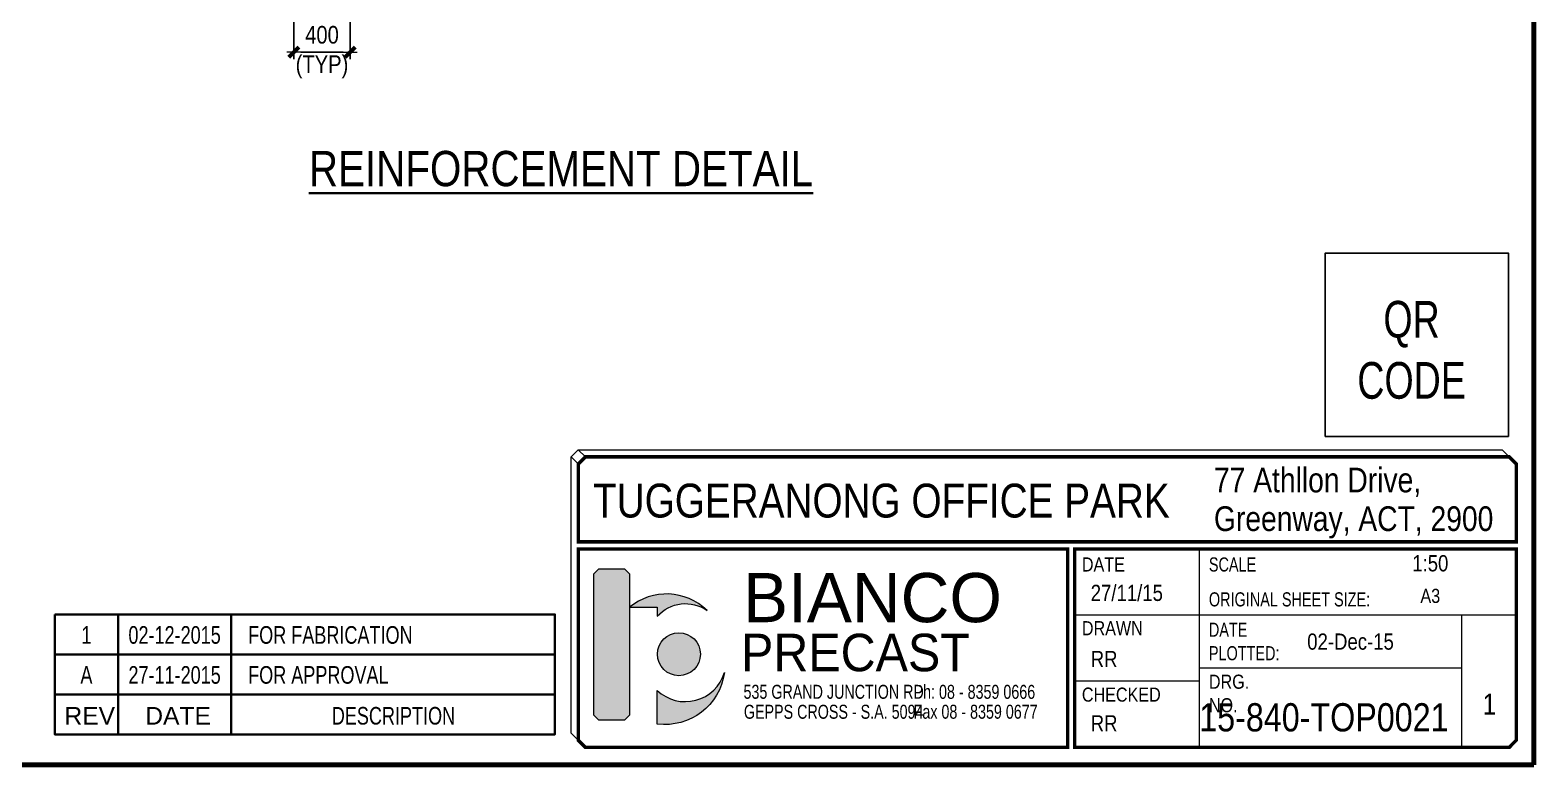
# Model space of a CAD drawing. Extents: x -106187 to -85187, y 571655 to 586505.
# Drawn here: x -95862 to -85187, y 571655 to 576867 of the extents above; entities that cross this region are included whole.
import ezdxf
from ezdxf.enums import TextEntityAlignment as Align

# ---------------------------------------------------------------- set-up
doc = ezdxf.new("R2010")
doc.units = 0
doc.header["$LTSCALE"] = 5
doc.header["$MEASUREMENT"] = 0
for name, color, linetype, lineweight in [('Dimension', 4, 'Continuous', 18), ('Dimension_Tick', 7, 'Continuous', 50), ('Fixing', 1, 'Continuous', 13), ('Logo-Lines', 7, 'Continuous', 18), ('TEXT50', 3, 'Continuous', 35), ('Title-Amendment', 7, 'Continuous', 35), ('Title-Border', 7, 'Continuous', 70), ('Title-Lines', 7, 'Continuous', 18), ('Title-Text', 7, 'Continuous', 25)]:
    doc.layers.add(name, color=color, linetype=linetype, lineweight=lineweight)
doc.layers.add('EditOff', color=7, linetype='Continuous')
doc.layers.add('SHEET', color=7, linetype='Continuous')
doc.styles.add('DIMENSIONS', font='ARIALN.TTF')
doc.styles.add('GENERAL', font='ARIALN.TTF')
doc.styles.add('ISO', font='ISO3098B.shx')
doc.styles.add('Legend-Text', font='GILC____.TTF')
doc.styles.add('Titlebar-Attributes', font='ARIALN.TTF')
doc.styles.add('Titlebar-Text', font='GILC____.TTF')
doc.dimstyles.new('Bianco Precast Shop', dxfattribs={"dimscale": 50, "dimtxt": 2.5, "dimasz": 1, "dimexe": 1, "dimexo": 2, "dimgap": 1, "dimtad": 1, "dimdec": 0, "dimlfac": -1, "dimdsep": 46, "dimtxsty": 'DIMENSIONS', "dimblk": 'DIMS-TICK', "dimcen": 1, "dimclrd": 256, "dimclre": 256, "dimclrt": 256, "dimadec": 3, "dimazin": 2, "dimtfac": 1, "dimtdec": 0, "dimtix": 1, "dimtmove": 2, "dimatfit": 3, "dimfxl": 1, "dimtvp": 1.5, "dimtzin": 0, "dimarcsym": 0})

# ---------------------------------------------------------------- blocks, each defined once
blk = doc.blocks.new('DIMS-TICK')
for p, q in [((-0.9999999999999996, 2.775557561562891e-17), (0.9999999999999998, 2.775557561562891e-17)), ((0, 2.775557561562891e-17), (-0.3333333333333333, 2.775557561562891e-17))]:
    blk.add_line(p, q)
at = {"layer": 'Dimension_Tick'}
blk.add_line((-0.7071067811900886, -0.7071067811900772), (0.7071067811900886, 0.7071067811900772), dxfattribs=at)
blk = doc.blocks.new('*D30')
at = {"layer": 'Defpoints', "color": 0, "transparency": 16777216}
for p in [(-93989.94350008531, 577115.403065536), (-93589.94350008531, 577115.403065536), (-93989.94350008531, 576710.8199561117)]:
    blk.add_point(p, dxfattribs=at)
at = {"layer": 'Dimension', "lineweight": -2, "transparency": 16777216}
for p, q in [((-93989.94350008531, 577015.403065536), (-93989.94350008531, 576660.8199561117)), ((-93589.94350008531, 577015.403065536), (-93589.94350008531, 576660.8199561117)), ((-93639.94350008531, 576710.8199561117), (-93939.94350008531, 576710.8199561117))]:
    blk.add_line(p, q, dxfattribs=at)
at = {"layer": 'Dimension', "lineweight": -2, "transparency": 16777216, "xscale": 50, "yscale": 50, "zscale": 50, "rotation": 180}
blk.add_blockref('DIMS-TICK', (-93989.94350008531, 576710.8199561117), dxfattribs=at)
at = {"layer": 'Dimension', "lineweight": -2, "transparency": 16777216, "xscale": 50, "yscale": 50, "zscale": 50}
blk.add_blockref('DIMS-TICK', (-93589.94350008531, 576710.8199561117), dxfattribs=at)
at = {"layer": 'Dimension', "transparency": 16777216, "insert": (-93789.94350008531, 576710.8199561117), "char_height": 125, "attachment_point": 5, "style": 'DIMENSIONS'}
blk.add_mtext('400\\P(TYP)', dxfattribs=at)
blk = doc.blocks.new('A3_Shopdwg Sheet')
at = {"layer": 'Fixing'}
for points in [[(-128.3904450161115, 27.09635566057239), (-129.0991950161113, 27.80510566057262), (-132.7706463691663, 27.80510566057262), (-133.4793963691661, 27.09635566057284), (-133.4793963691661, 7.040189099022314), (-132.7706463691663, 6.331439099022532), (-129.0991950161113, 6.331439099022532), (-128.3904450161115, 7.040189099022314)], [(-128.3904450161206, 22.3520661914589), (-124.4667837077011, 22.3520661914589), (-124.4667837077011, 21.08538871104145, -0.3785093929244492), (-117.394164086443, 21.91308384803813, 0.3836092239777998)], [(-114.9259128224455, 13.08875225232157, -0.558426415163137), (-124.4593938521373, 10.56202487214875), (-124.4593938521373, 5.800758217299403, 0.4129753099969966)]]:
    blk.add_hatch(color=8, dxfattribs=at).paths.add_polyline_path(points)
at = {"layer": 'Logo-Lines'}
blk.add_hatch(color=156, dxfattribs=at).paths.add_polyline_path([(-124.4393596657899, 15.70538074254443, 1), (-118.3371384480122, 15.70538074254443, 1)])
at = {"layer": 'Defpoints', "color": 2}
blk.add_lwpolyline([(-29.62836788492768, 46.59052985970629), (-3.628367884927684, 46.59052985970629), (-3.628367884927684, 72.5905298597063), (-29.62836788492768, 72.5905298597063)], close=True, dxfattribs=at)
at = {"layer": 'Defpoints'}
for p in [(-210, 10), (0, 0)]:
    blk.add_point(p, dxfattribs=at)
at = {"layer": 'Fixing', "color": 8}
blk.add_lwpolyline([(-132.7706463691663, 27.80510566057262), (-129.0991950161113, 27.80510566057262), (-128.3904450161115, 27.09635566057239), (-128.3904450161115, 7.040189099022314), (-129.0991950161113, 6.331439099022532), (-132.7706463691663, 6.331439099022532), (-133.4793963691661, 7.040189099022314), (-133.4793963691661, 27.09635566057239)], close=True, dxfattribs=at)
for points in [[(-117.394164086412, 21.9130838480072, 0.383609223979251), (-128.3904450161242, 22.3520661914589), (-124.4667837077011, 22.3520661914589), (-124.4667837077011, 21.08538871104145, -0.3785093929254717), (-117.3941640864284, 21.91308384802721)], [(-124.4593938521373, 5.800758217298949), (-124.4593938521373, 10.5620248721483, 0.5584264151628785), (-114.9259128224455, 13.08875225231839, -0.4129753099968329)]]:
    blk.add_lwpolyline(points, format="xyb", close=True, dxfattribs=at)
at = {"layer": 'Logo-Lines', "color": 156}
blk.add_circle((-121.388249056901, 15.70538074254443), 3.051110608888994, dxfattribs=at)
at = {"layer": 'Title-Amendment'}
for p, q in [((-201, 4.333333333333314), (-201, 10)), ((-184.9640752360856, 4.333333333333314), (-184.9640752360856, 10))]:
    blk.add_line(p, q, dxfattribs=at)
blk.add_lwpolyline([(-210, 10), (-139, 10), (-139, 4.333333333333314), (-210, 4.333333333333314)], close=True, dxfattribs=at)
at = {"layer": 'Title-Border'}
blk.add_lwpolyline([(0, 0), (-420, 0), (-420, 297), (0, 297)], close=True, dxfattribs=at)
at = {"layer": 'Title-Lines'}
for p, q in [((-136.6776098805308, 43.69786749053378), (-135.6729460629867, 42.6932036729898)), ((-135.6729460629867, 44.7025313080777), (-134.6682822454427, 43.69786749053378)), ((-47.51701993645838, 30.63188094205077), (-47.51701993645838, 2.499999999999886)), ((-2.5, 21.2528300363864), (-65.19808319064396, 21.2528300363864)), ((-10.26385224397745, 21.20917737887009), (-10.26385224397745, 2.499999999999886)), ((-10.26385224397745, 13.70483711167392), (-47.51701993645838, 13.70483711167392)), ((-47.51701993645838, 11.87377913072248), (-65.19808319064396, 11.87377913072248))]:
    blk.add_line(p, q, dxfattribs=at)
blk.add_lwpolyline([(-135.6729460629865, 3.504663817544383), (-136.6776098805303, 4.509327635088312), (-136.6776098805308, 43.69786749053378), (-135.6729460629867, 44.7025313080777), (-4.509327635088084, 44.70253130807805), (-3.504663817544042, 43.69786749053407)], dxfattribs=at)
at = {"layer": 'Title-Lines', "const_width": 0.5}
for points in [[(-134.6682822454427, 43.69786749053378), (-3.504663817544042, 43.69786749053407), (-2.500000000000227, 42.69320367299014), (-2.5, 31.63654475959498), (-135.6729460629867, 31.63654475959498), (-135.6729460629867, 42.69320367299014)], [(-135.6729460629865, 30.63188094205077), (-66.20274700818823, 30.63188094205077), (-66.20274700818823, 2.500000000000341), (-134.668282245442, 2.500000000000341), (-135.6729460629865, 3.504663817544383)], [(-65.19808319064396, 30.63188094205071), (-2.5, 30.63188094205071), (-2.5, 3.504663817544383), (-3.504663817543815, 2.500000000000455), (-65.19808319064396, 2.500000000000455)]]:
    blk.add_lwpolyline(points, close=True, dxfattribs=at)
at = {"char_height": 2.5, "width": 7.223226466575716, "attachment_point": 1, "style": 'Legend-Text'}
for s, insert in [('\\pi0.17198;{\\fArial|b0|i0|c0|p34;REV}', (-208.791759826423, 8.220110634959212)), ('\\pi-0.8171;{\\fArial|b0|i0|c0|p34;DATE}', (-196.3268600202337, 8.220110634959212)), ('\\pi-3.0372;DESCRIPTION', (-167.6278662003806, 8.220110634959212))]:
    blk.add_mtext(s, dxfattribs=dict(at, insert=insert))
at = {"style": 'Titlebar-Attributes'}
blk.add_attdef('DATEPLOTTED', (-32.18470430226114, 16.34297262671211), '', height=2.3, dxfattribs=at)
at = {"layer": 'Defpoints', "color": 2, "insert": (-17.37116024607531, 58.84217809308007), "char_height": 5.2, "width": 74.06226372859773, "attachment_point": 5, "style": 'Legend-Text'}
blk.add_mtext('QR\\PCODE', dxfattribs=at)
at = {"layer": 'Defpoints', "color": 2, "linetype": 'Continuous', "style": 'Titlebar-Text', "flags": 9}
for tag, p in [('PROJECTPREFIX', (-29.15854919610007, 297.2136172770728)), ('PROJECTNO', (-1.64911481751011, 297.2136172770728))]:
    blk.add_attdef(tag, text='', height=2, dxfattribs=at).set_placement(p, align=Align.RIGHT)
at = {"layer": 'EditOff', "color": 1, "linetype": 'Continuous', "style": 'ISO', "flags": 9}
for tag, p in [('REOCOG', (-21.07235765834412, 297.1162594703412)), ('REOLAP', (-13.67574545763887, 296.8748770158827))]:
    blk.add_attdef(tag, text='', height=1.25, dxfattribs=at).set_placement(p, align=Align.BOTTOM_RIGHT)
at = {"layer": 'Fixing', "color": 156, "style": 'GENERAL', "width": 1.2}
blk.add_text('BIANCO', height=6.9767578125, dxfattribs=at).set_placement((-112.2850183865555, 20.24327170719287))
at = {"layer": 'Fixing', "color": 8, "style": 'GENERAL', "width": 1.13}
blk.add_text('PRECAST', height=5.315625, dxfattribs=at).set_placement((-112.5650381369967, 13.28769540670886))
at = {"layer": 'Title-Text', "style": 'Titlebar-Text'}
for s, p in [('535 GRAND JUNCTION RD', (-112.2138179782168, 9.37993035061017)), ('Ph: 08 - 8359 0666', (-88.07312032474063, 9.371296629679938)), ('GEPPS CROSS - S.A. 5094', (-112.1620156526354, 6.54687869380628)), ('Fax 08 - 8359 0677', (-88.06160869683366, 6.552634507759768))]:
    blk.add_text(s, height=1.980000000000001, dxfattribs=at).set_placement(p)
at = {"layer": 'Title-Text', "char_height": 2, "style": 'Titlebar-Text'}
for s, insert, width, attachment_point in [('{\\fGill Sans MT Condensed|b0|i0|c0|p34;DATE}', (-64.17666418733279, 29.43202919018523), 9.421331401023963, 1), ('SCALE', (-46.14575686332842, 29.4320291901854), 8.16722992646396, 1), ('ORIGINAL SHEET SIZE:', (-46.14575686332682, 22.45268178825188), 24.30605493672779, 7), ('{\\fGill Sans MT Condensed|b0|i0|c0|p34;DRAWN}', (-64.17666418733279, 20.38975210214568), 8.808022307641522, 1), ('DATE PLOTTED:', (-46.14575686332682, 20.17751651167498), 8.45933805524615, 1), ('{\\fGill Sans MT Condensed|b0|i0|c0|p34;DRG. NO.}', (-46.14575686332682, 12.80177120684673), 8.45933805524615, 1), ('{\\fGill Sans MT Condensed|b0|i0|c0|p34;CHECKED}', (-64.17666418733279, 10.97071322589528), 8.224921160520125, 1)]:
    blk.add_mtext(s, dxfattribs=dict(at, insert=insert, width=width, attachment_point=attachment_point))
at = {"layer": 'Title-Text', "style": 'Titlebar-Attributes'}
for tag, p, height in [('ADDRESS-1', (-40.42542321400384, 38.6598700765571), 3.5), ('PROJECT-NAME', (-133.5799250443802, 35.09168122654296), 5), ('ADDRESS-2', (-40.42542321400384, 33.1761562500503), 3.5), ('DATE', (-62.9225111745377, 23.25283003638651), 2.3), ('DRAWN', (-62.9225111745377, 13.87377913072237), 2.3), ('DRAWING-NO.', (-44.6283293171, 4.750000000000455), 4), ('CHECKED', (-62.9225111745377, 4.750000000000455), 2.3)]:
    blk.add_attdef(tag, p, '', height=height, dxfattribs=at)
for tag, height, p in [('SCALE', 2.3, (-14.71112349268878, 26.76175216803392)), ('SHEET_SIZE', 2, (-14.71112349268878, 22.37913829952402))]:
    blk.add_attdef(tag, text='', height=height, dxfattribs=at).set_placement(p, align=Align.BOTTOM_CENTER)
blk.add_attdef('REVISION', text='', height=3, dxfattribs=at).set_placement((-6.322128027888766, 8.610697603326742), align=Align.MIDDLE)
blk = doc.blocks.new('RevLeg')
at = {"layer": 'Title-Amendment'}
for p, q in [((9, 0), (9, 5.666666666666686)), ((25.03592476391441, 0), (25.03592476391441, 5.666666666666686))]:
    blk.add_line(p, q, dxfattribs=at)
blk.add_lwpolyline([(0, 5.666666666666686), (71, 5.666666666666686), (71, 0), (0, 0)], close=True, dxfattribs=at)
at = {"layer": 'SHEET', "color": 7, "linetype": 'Continuous', "style": 'Legend-Text', "flags": 8}
for tag, p in [('REVNO', (4.5, 1.514412128778872)), ('REVDATE', (17.0179623819572, 1.514412128778872))]:
    blk.add_attdef(tag, text='', height=2.499999999998836, dxfattribs=at).set_placement(p, align=Align.CENTER)
blk.add_attdef('REVDESC', (27.45924312224997, 1.514412128778872), '', height=2.499999999998836, dxfattribs=at)

msp = doc.modelspace()

# ---------------------------------------------------------------- block references
at = {"layer": 'Dimension'}
ref = msp.add_blockref('RevLeg', (-95687.09245436545, 572438.8895867653), dxfattribs=dict(at, xscale=50, yscale=50, zscale=50))
ref.add_attrib('REVDESC', 'FOR FABRICATION', (-94314.13029825222, 572514.6101932079), dxfattribs={"layer": 'SHEET', "color": 7, "linetype": 'Continuous', "height": 124.9999999999418, "style": 'Legend-Text'})
ref.add_attrib('REVNO', '1', dxfattribs={"layer": 'SHEET', "color": 7, "linetype": 'Continuous', "height": 124.9999999999418, "style": 'Legend-Text'}).set_placement((-95462.09245436545, 572514.6101932079), align=Align.CENTER)
ref.add_attrib('REVDATE', '02-12-2015', dxfattribs={"layer": 'SHEET', "color": 7, "linetype": 'Continuous', "height": 124.9999999999418, "style": 'Legend-Text'}).set_placement((-94836.19433526788, 572514.6101932079), align=Align.CENTER)
ref = msp.add_blockref('RevLeg', (-95687.09245436545, 572155.3895867653), dxfattribs=dict(at, xscale=50, yscale=50, zscale=50))
ref.add_attrib('REVDESC', 'FOR APPROVAL', (-94314.13029825222, 572231.1101932079), dxfattribs={"layer": 'SHEET', "color": 7, "linetype": 'Continuous', "height": 124.9999999999418, "style": 'Legend-Text'})
ref.add_attrib('REVNO', 'A', dxfattribs={"layer": 'SHEET', "color": 7, "linetype": 'Continuous', "height": 124.9999999999418, "style": 'Legend-Text'}).set_placement((-95462.09245436545, 572231.1101932079), align=Align.CENTER)
ref.add_attrib('REVDATE', '27-11-2015', dxfattribs={"layer": 'SHEET', "color": 7, "linetype": 'Continuous', "height": 124.9999999999418, "style": 'Legend-Text'}).set_placement((-94836.19433526788, 572231.1101932079), align=Align.CENTER)
at = {"layer": 'EditOff', "color": 7}
ref = msp.add_blockref('A3_Shopdwg Sheet', (-85187.09245436545, 571655.3895867653), dxfattribs=dict(at, xscale=50, yscale=50, zscale=50))
ref.add_attrib('PROJECT-NAME', 'TUGGERANONG OFFICE PARK', (-91866.08870658465, 573409.9736480899), dxfattribs={"layer": 'Title-Text', "height": 240, "style": 'Titlebar-Attributes'})
ref.add_attrib('ADDRESS-1', '77 Athllon Drive,', (-87458.36361506581, 573588.3830905966), dxfattribs={"layer": 'Title-Text', "height": 175, "style": 'Titlebar-Attributes'})
ref.add_attrib('ADDRESS-2', 'Greenway, ACT, 2900', (-87458.36361506581, 573314.1973992698), dxfattribs={"layer": 'Title-Text', "height": 175, "style": 'Titlebar-Attributes'})
ref.add_attrib('DATE', '27/11/15', (-88333.21801309194, 572818.0310885832), dxfattribs={"layer": 'Title-Text', "height": 115, "style": 'Titlebar-Attributes'})
ref.add_attrib('DRAWN', 'RR', (-88333.21801309194, 572349.0785433054), dxfattribs={"layer": 'Title-Text', "height": 115, "style": 'Titlebar-Attributes'})
ref.add_attrib('CHECKED', 'RR', (-88333.21801309194, 571892.8895867653), dxfattribs={"layer": 'Title-Text', "height": 115, "style": 'Titlebar-Attributes'})
ref.add_attrib('SCALE', '1:50', dxfattribs={"layer": 'Title-Text', "height": 115, "style": 'Titlebar-Attributes'}).set_placement((-85922.64862899948, 572993.4771951698), align=Align.BOTTOM_CENTER)
ref.add_attrib('SHEET_SIZE', 'A3', dxfattribs={"layer": 'Title-Text', "height": 100, "style": 'Titlebar-Attributes'}).set_placement((-85922.64862899948, 572774.3465017416), align=Align.BOTTOM_CENTER)
ref.add_attrib('REVISION', '1', dxfattribs={"layer": 'Title-Text', "height": 150, "style": 'Titlebar-Attributes'}).set_placement((-85503.19885576051, 572085.924466934), align=Align.MIDDLE)
ref.add_attrib('DRAWING-NO.', '15-840-TOP0021', (-87562.94345118837, 571892.8895867653), dxfattribs={"layer": 'Title-Text', "height": 200, "style": 'Titlebar-Attributes'})
ref.add_attrib('DATEPLOTTED', '02-Dec-15', (-86796.32766947802, 572472.5382180996), dxfattribs={"layer": '0', "height": 115, "style": 'Titlebar-Attributes'})

# ---------------------------------------------------------------- texts
at = {"layer": 'TEXT50', "style": 'GENERAL'}
msp.add_text('%%UREINFORCEMENT DETAIL', height=250, dxfattribs=at).set_placement((-93882.6190852952, 575759.8337907696))

# ---------------------------------------------------------------- dimensions: what is measured, and where the dimension line sits
at = {"layer": 'Dimension'}
dim = msp.add_linear_dim(base=(-93989.94350008531, 576710.8199561117), p1=(-93589.94350008531, 577115.403065536), p2=(-93989.94350008531, 577115.403065536), text='<>\\P(TYP)', dimstyle='Bianco Precast Shop', dxfattribs=at)
dim.commit()
dim.dimension.update_dxf_attribs({"geometry": '*D30', "text_midpoint": (-93789.94350008531, 576710.8199561117), "dimtype": 128})

doc.saveas('drawing.dxf')
